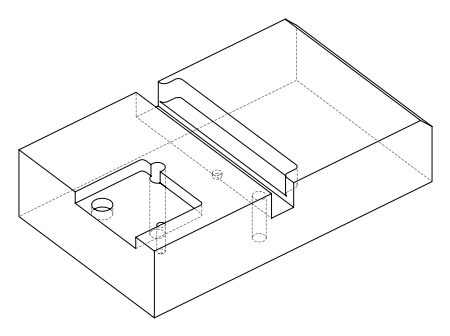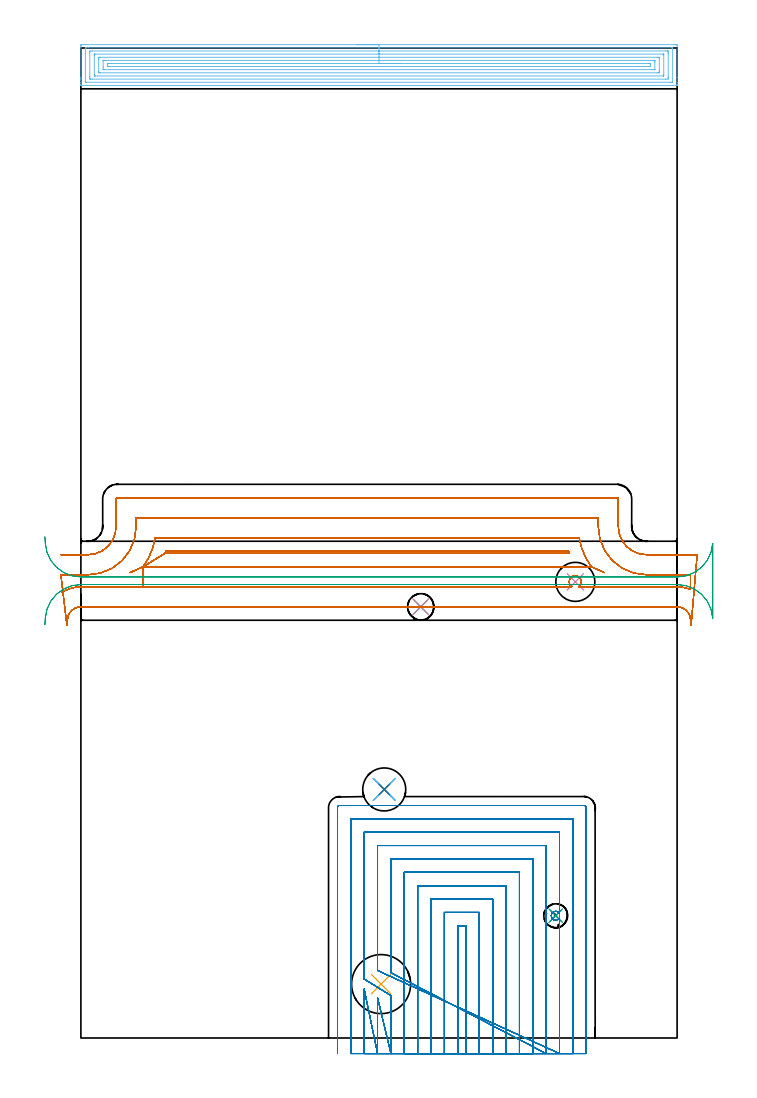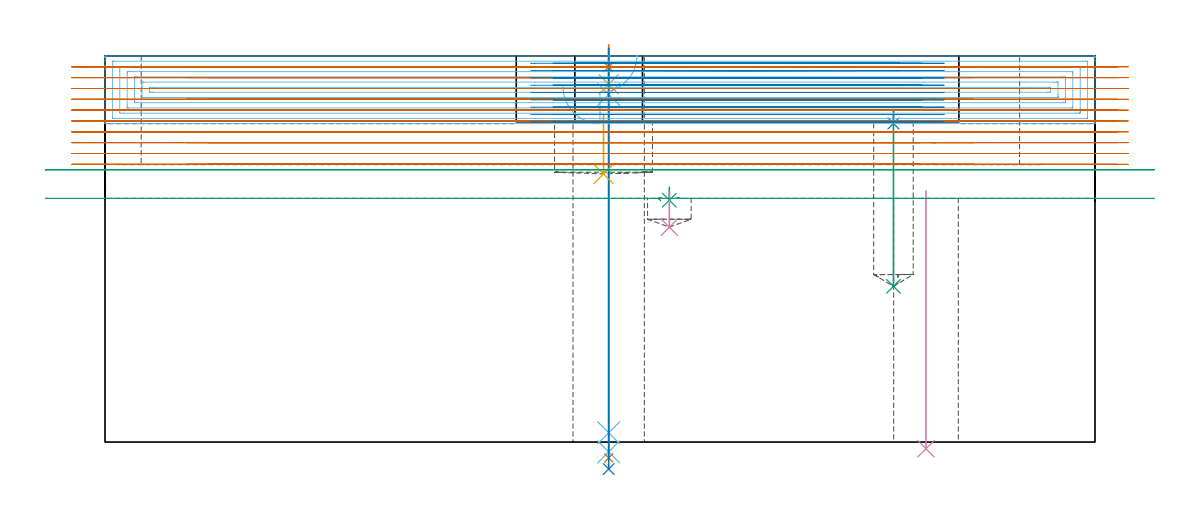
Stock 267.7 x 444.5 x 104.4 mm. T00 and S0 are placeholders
(PLAN: 15 operations, 12 tool changes, 123.8 min)
(1 SPOT_DRILL | STEP1HOLE_1 | NXT0321_9005460120000 | 0.05 min | 181 mm3)
(2 SPOT_DRILL_1 | STEP1POCKET | NXT0321_9005460120000 | 0.03 min | 1901 mm3)
(3 SPOT_DRILL_2 | STEP1POCKET_1 | NXT0321_9005460120000 | 0.04 min | 4237 mm3)
(4 INDEXABLE_INSERT_DRILL_THROUGH_HOLE_FROM_SOLID | STEP1HOLE | NXT0302_006 | 0.29 min | 25058 mm3)
(5 DRILL_BLIND_HOLE_INTO_CENTER | STEP1HOLE_1 | NXT0301_022 | 0.04 min | 95 mm3)
(6 GUN_DRILL_THROUGH_HOLE | STEP1HOLE_1 | UGT0307_001 | 0.48 min | 1872 mm3)
(7 SPADE_DRILL_TO_ENLARGE_THROUGH_HOLE | STEP1HOLE_1 | UGT0306_003 | 0.44 min | 10617 mm3)
(8 DRILL_TO_ENLARGE_THROUGH_HOLE | STEP1HOLE_1 | UGT0301_260 | 0.46 min | 17722 mm3)
(9 DRILL_BLIND_HOLE_INTO_CENTER_1 | STEP1POCKET | UGT0301_219 | 0.19 min | 3861 mm3)
(10 DRILL_BLIND_HOLE_INTO_CENTER_2 | STEP1POCKET_1 | NXT0301_089 | 0.05 min | 788 mm3)
(11 INDEXABLE_INSERT_DRILL_BLIND_HOLE_FROM_SOLID | STEP1POCKET_2 | NXT0302_024 | 0.07 min | 17401 mm3)
(12 AREA_MILL | FG_CHAMFER_SURFACE | UGT0205_001 | 15.27 min | 44824 mm3)
(13 MILL_OPEN_POCKET | POCKET_OPEN | NXT0201_011 | Follow Part, ap 3, ae 75% | 44.25 min | 445511 mm3)
(14 MILL_OPEN_POCKET_1 | POCKET_OPEN_1 | UGT0201_007 | Follow Part, ap 2, ae 75% | 59.38 min | 217484 mm3)
(15 MILL_RECTANGULAR_SLOT | SLOT_RECTANGULAR | UGT0201_004 | Follow Part, ap 8, ae 75% | 2.72 min | 83936 mm3)
(TOOL NXT0321_9005460120000 | NC Spot Drill, 142deg, 12mm, Carbide, Uncoated | D12 PA142 FL30 Z2)
(TOOL NXT0302_006 | Index. Insert Drill 17.5mm [880-D1750L25-05] | D17.5 PA176 FL88 Z2)
(TOOL NXT0301_022 | Carbide Drill 5.1mm [860.1-0510-015A1-MM 2214] | D5.1 PA140 FL28 Z2)
(TOOL UGT0307_001 | Gun Drill 5 mm | D5 PA130 FL24 Z1)
(TOOL UGT0306_003 | Spade Drill 12.5mm | D12.5 PA132 FL10 Z2)
(TOOL UGT0301_260 | Twist Drill 19.3 mm | D19.3 PA118 FL140 Z2)
(TOOL UGT0301_219 | Twist Drill 10.7 mm | D10.7 PA118 FL90 Z2)
(TOOL NXT0301_089 | Carbide Drill 11.8mm [860.1-1180-035A1-MM 2214] | D11.8 PA140 FL55 Z2)
(TOOL NXT0302_024 | Index. Insert Drill 26.5mm [880-D2650L32-03] | D26.5 PA176 FL80 Z2)
(TOOL UGT0205_001 | Chamfer Mill 20 x 3 x 45 deg. | D20 FL50 Z2)
(TOOL NXT0201_011 | ENDMILL 12mm [2P460-1200-NA 1630] | D12 FL38 Z6)
(TOOL UGT0201_007 | End Mill 8 mm | D8 FL19 Z4)
(TOOL UGT0201_004 | End Mill 32 mm | D32 FL53 Z6)
(OP 1 SPOT_DRILL)
G17 G21 G94 G90
T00 M6
G54
G17 G0 G90 X136.2 Y111.6 S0 M3
G43 Z114.4 H0
G94 G81 G98 Z101.4 F250. R107.4
G80
M5
M2
(OP 2 SPOT_DRILL_1)
G17 G21 G94 G90
T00 M6
G54
G17 G0 G90 X213.2 Y54.9 S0 M3
G43 Z114.4 H0
G94 G81 G98 Z86.139 F250. R89.6
G80
M5
M2
(OP 3 SPOT_DRILL_2)
G17 G21 G94 G90
T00 M6
G54
G17 G0 G90 X152.6 Y193.6 S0 M3
G43 Z114.4 H0
G94 G81 G98 Z65.392 F250. R68.9
G80
M5
M2
(OP 4 INDEXABLE_INSERT_DRILL_THROUGH_HOLE_FROM_SOLID)
G17 G21 G94 G90
T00 M6
G54
G17 G0 G90 X222. Y204.8 S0 M3
G43 Z114.4 H1
G94 G81 G98 Z-1.806 F250. R67.9
G80
M5
M2
(OP 5 DRILL_BLIND_HOLE_INTO_CENTER)
G17 G21 G94 G90
T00 M6
G54
G17 G0 G90 X136.2 Y111.6 S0 M3
G43 Z114.4 H1
G94 G81 G98 Z96.75 F250. R106.4
G80
M5
M2
(OP 6 GUN_DRILL_THROUGH_HOLE)
G17 G21 G94 G90
T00 M6
G54
G17 G0 G90 X136.2 Y111.6 M8
G43 Z114.4 H0
Z102.292
S716 M3
G94 G1 Z93.994 F125. M26
G4 X.084
Z2.5 F250.
G4 X.084
Z-2.666 F125.
G4 X.084
M5
M9
G0 Z102.292
Z114.4
M2
(OP 7 SPADE_DRILL_TO_ENLARGE_THROUGH_HOLE)
G17 G21 G94 G90
T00 M6
G54
G17 G0 G90 X136.2 Y111.6 S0 M3
G43 Z114.4 H0
G94 G73 G98 Z-4.283 F250. Q12.076 R106.4
G80
M5
M2
(OP 8 DRILL_TO_ENLARGE_THROUGH_HOLE)
G17 G21 G94 G90
T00 M6
G54
G17 G0 G90 X136.2 Y111.6 S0 M3
G43 Z114.4 H0
G94 G73 G98 Z-7.298 F250. Q18.616 R106.4
G80
M5
M2
(OP 9 DRILL_BLIND_HOLE_INTO_CENTER_1)
G17 G21 G94 G90
T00 M6
G54
G17 G0 G90 X213.2 Y54.9 S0 M3
G43 Z114.4 H0
G94 G81 G98 Z42.1 F250. R88.6
G80
M5
M2
(OP 10 DRILL_BLIND_HOLE_INTO_CENTER_2)
G17 G21 G94 G90
T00 M6
G54
G17 G0 G90 X152.6 Y193.6 S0 M3
G43 Z114.4 H1
G94 G81 G98 Z58.1 F250. R67.9
G80
M5
M2
(OP 11 INDEXABLE_INSERT_DRILL_BLIND_HOLE_FROM_SOLID)
G17 G21 G94 G90
T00 M6
G54
G17 G0 G90 X134.8 Y24.2 S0 M3
G43 Z114.4 H1
G94 G81 G98 Z72.5 F250. R88.6
G80
M5
M2
(OP 12 AREA_MILL)
G17 G21 G94 G90
T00 M6
G54
G17 G0 G90 X123.85 Y446. S1061 M3
G43 Z114.4 H0
Z96.1
G94 G1 X123.888 Z95.228 F250.
X124.002 Z94.364
X124.191 Z93.512
X124.453 Z92.68
X124.787 Z91.874
X125.19 Z91.1
X125.659 Z90.364
X126.19 Z89.672
X126.779 Z89.029
X127.422 Z88.44
X128.114 Z87.908
X128.85 Z87.44
X129.624 Z87.037
X130.43 Z86.703
X131.262 Z86.441
X132.114 Z86.252
X132.978 Z86.138
X133.85 Z86.1
X267.071
X267.46 Y445.997 Z86.101
X267.69 Y445.993 Z86.105
X267.7 Y445.616 Z86.481
Y431.33 Z100.766
Y428.96 Z103.134
Y428.249 Z103.851
Y428.011 Z104.088
X267.698 Y427.854 Z104.238
X267.69 Y427.702 Z104.388
X267.518 Y427.7 Z104.4
X0.181
X0.01 Y427.702 Z104.388
X0.002 Y427.854 Z104.238
X0. Y428.012 Z104.088
Y428.248 Z103.851
Y428.96 Z103.134
Y430.193 Z101.904
Y430.714 Z101.381
Y431.33 Z100.765
Y445.356 Z86.742
X0.003 Y445.616 Z86.481
X0.01 Y445.993 Z86.105
X0.24 Y445.997 Z86.101
X0.629 Y446. Z86.1
X133.85
Y444.586 Z87.514
X265.283 Y444.585 Z87.515
X265.441 Y444.584 Z87.516
X265.642 Y444.58 Z87.52
X265.685 Y444.579 Z87.521
X265.691 Y444.553 Z87.547
X265.695 Y444.518 Z87.582
X265.699 Y444.332 Z87.768
Y429.429 Z102.671
X265.697 Y429.292 Z102.808
X265.692 Y429.184 Z102.916
X265.688 Y429.121 Z102.979
X265.651 Y429.12 Z102.98
X265.283 Y429.115 Z102.985
X265.126
X264.389 Y429.114 Z102.986
X2.417 Y429.115 Z102.985
X2.259 Y429.116 Z102.984
X2.058 Y429.12 Z102.98
X2.015 Y429.121 Z102.979
X2.009 Y429.147 Z102.953
X2.006 Y429.182 Z102.918
X2.001 Y429.368 Z102.732
X2. Y444.271 Z87.829
X2.003 Y444.408 Z87.692
X2.008 Y444.516 Z87.584
X2.012 Y444.579 Z87.521
X2.049 Y444.58 Z87.52
X2.417 Y444.584 Z87.516
X2.574 Y444.585 Z87.515
X3.311 Y444.586 Z87.514
X133.85
Y443.172 Z88.928
X262.601 Y443.171 Z88.929
X263.308 Y443.17 Z88.93
X263.495 Y443.168 Z88.932
X263.675 Y443.165 Z88.935
X263.69 Y442.986 Z89.114
X263.697 Y442.789 Z89.311
X263.7 Y442.11 Z89.99
Y441.909 Z90.191
X263.699 Y431.391 Z100.709
X263.69 Y430.714 Z101.386
X263.677 Y430.535 Z101.565
X262.601 Y430.529 Z101.571
X5.099
X4.392 Y430.53 Z101.57
X4.205 Y430.532 Z101.568
X4.026 Y430.535 Z101.565
X4.01 Y430.714 Z101.386
X4.003 Y430.911 Z101.189
X4. Y431.59 Z100.51
Y431.791 Z100.309
X4.001 Y442.31 Z89.79
X4.01 Y442.986 Z89.114
X4.023 Y443.164 Z88.936
X5.099 Y443.171 Z88.929
X133.85 Y443.172 Z88.928
Y441.757 Z90.343
X261.172
X261.551 Y441.756 Z90.344
X261.614 Y441.754 Z90.346
X261.675 Y441.751 Z90.349
X261.69 Y441.667 Z90.433
X261.7 Y441.24 Z90.86
Y432.474 Z99.626
X261.697 Y432.032 Z100.068
X261.694 Y431.978 Z100.122
X261.691 Y431.956 Z100.144
X261.666 Y431.95 Z100.15
X261.526 Y431.946 Z100.154
X261.347 Y431.943 Z100.157
X6.528
X6.149 Y431.944 Z100.156
X6.086 Y431.946 Z100.154
X6.025 Y431.949 Z100.151
X6.01 Y432.033 Z100.067
X6. Y432.46 Z99.64
X6.001 Y441.233 Z90.867
X6.003 Y441.668 Z90.432
X6.006 Y441.722 Z90.378
X6.009 Y441.744 Z90.356
X6.034 Y441.75 Z90.35
X6.175 Y441.754 Z90.346
X6.353 Y441.757 Z90.343
X133.85
Y440.343 Z91.757
X259.038
X259.467 Y440.339 Z91.761
X259.673 Y440.336 Z91.764
X259.69 Y440.222 Z91.878
X259.699 Y439.695 Z92.405
X259.7 Y434.435 Z97.665
X259.699 Y434.22 Z97.88
X259.691 Y433.567 Z98.533
X259.675 Y433.364 Z98.736
X259.465 Y433.361 Z98.739
X259.011 Y433.357 Z98.743
X8.662
X8.233 Y433.361 Z98.739
X8.027 Y433.364 Z98.736
X8.01 Y433.478 Z98.622
X8.001 Y434.005 Z98.095
X8. Y439.265 Z92.835
X8.001 Y439.48 Z92.62
X8.009 Y440.133 Z91.967
X8.025 Y440.336 Z91.764
X8.235 Y440.339 Z91.761
X8.689 Y440.343 Z91.757
X133.85
Y438.929 Z93.171
X257.236 Y438.928 Z93.172
X257.568 Y438.926 Z93.174
X257.663 Y438.924 Z93.176
X257.685 Y438.922 Z93.178
X257.69 Y438.912 Z93.188
X257.694 Y438.876 Z93.224
X257.698 Y438.755 Z93.345
X257.7 Y438.603 Z93.497
Y438.149 Z93.951
X257.699 Y434.869 Z97.231
X257.697 Y434.813 Z97.287
X257.693 Y434.785 Z97.315
X257.689 Y434.778 Z97.322
X257.678 Y434.776 Z97.324
X257.567 Y434.773 Z97.327
X257.236 Y434.771 Z97.329
X256.674
X10.464 Y434.772 Z97.328
X10.132 Y434.773 Z97.327
X10.038 Y434.776 Z97.324
X10.015 Y434.778 Z97.322
X10.01 Y434.788 Z97.312
X10.006 Y434.824 Z97.276
X10.002 Y434.945 Z97.155
X10. Y435.973 Z96.127
X10.001 Y438.831 Z93.269
X10.003 Y438.887 Z93.213
X10.007 Y438.915 Z93.185
X10.011 Y438.922 Z93.178
X10.022 Y438.924 Z93.176
X10.133 Y438.927 Z93.173
X10.464 Y438.929 Z93.171
X11.026
X133.85
Y437.515 Z94.585
X254.77
X255.448 Y437.513 Z94.587
X255.669 Y437.51 Z94.59
X255.69 Y437.508 Z94.592
X255.693 Y437.502 Z94.598
X255.698 Y437.481 Z94.619
X255.699 Y436.85 Z95.25
Y436.604 Z95.496
X255.694 Y436.356 Z95.744
X255.69 Y436.198 Z95.902
X255.617 Y436.192 Z95.908
X255.448 Y436.189 Z95.911
X255.231 Y436.186 Z95.914
X250.58 Y436.185 Z95.915
X12.93
X12.252 Y436.187 Z95.913
X12.032 Y436.189 Z95.911
X12.01 Y436.192 Z95.908
X12.007 Y436.198 Z95.902
X12.002 Y436.219 Z95.881
X12.001 Y436.85 Z95.25
Y437.096 Z95.004
X12.006 Y437.344 Z94.756
X12.01 Y437.502 Z94.598
X12.083 Y437.508 Z94.592
X12.252 Y437.51 Z94.59
X12.929 Y437.514 Z94.586
X13.146 Y437.515 Z94.585
X133.85
X134.722 Z94.623
X135.587 Z94.737
X136.438 Z94.926
X137.27 Z95.188
X138.076 Z95.522
X138.85 Z95.925
X139.586 Z96.394
X140.278 Z96.925
X140.921 Z97.514
X141.51 Z98.157
X142.042 Z98.85
X142.51 Z99.585
X142.913 Z100.359
X143.247 Z101.165
X143.509 Z101.997
X143.698 Z102.849
X143.812 Z103.714
X143.85 Z104.585
G0 Z114.4
M5
M2
(OP 13 MILL_OPEN_POCKET)
G17 G21 G94 G90
T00 M6
G54
G17 G0 G90 X-8.75 Y200.148 S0 M3
G43 Z114.4 H1
Z101.47
G94 G1 X-6. Y201.348 F250.
G2 X0. Y202.6 R15. F500.
G1 X27.946
Y211.6
X37.777 Y217.6
X219.323
G2 X218.992 Y218.6 R36.6
G1 X38.108
G2 X37.777 Y217.6 R36.6
G1 X27.946 Y211.6
X229.154
X235.063 Y208.943
X229.154 Y211.6
G2 X223.711 Y224.6 R30.6
G1 X33.389
G2 X27.946 Y211.6 R30.6
G1 X22.037 Y208.943
X27.946 Y211.6
Y202.6
X220.371
G2 X220.2 Y202.738 R2.741
X219.892 Y203.053 R2.74
X219.285 Y204.417 R2.744
X221.025 Y207.362 R2.744
X222.994 Y207.354 R2.749
X224.276 Y206.333 R2.749
X224.488 Y203.645 R2.814
X224.359 Y203.392 R2.814
G1 X224.098 Y203.043
X223.791 Y202.732
X223.62 Y202.6
X229.154
X267.7
G2 X273.7 Y201.348 R15.
G1 Y208.
X253.9
G2 X232.3 Y229.6 R21.6
G1 Y233.6
X24.8
Y229.6
G2 X3.2 Y208. R21.6
G1 X-6.
X-9. F250.
X-6.27 Y185.214
X-5.97 Y188.199
G2 X0. Y193.6 R6. F500.
G1 X267.7
G2 X273.67 Y188.199 R6.
G1 X273.97 Y185.214 F250.
X276.7 Y217.
X273.7
X253.9 F500.
G2 X241.3 Y229.6 R12.6
G1 Y242.
G3 X240.7 Y242.6 R0.6
G1 X16.4
G3 X15.8 Y242. R0.6
G1 Y229.6
G2 X3.2 Y217. R12.6
G1 X-6.
X-9. F250.
G0 X-8.75 Y200.148 Z98.54
G1 X-6. Y201.348
G2 X0. Y202.6 R15. F500.
G1 X27.946
Y211.6
X37.777 Y217.6
X219.323
G2 X218.992 Y218.6 R36.6
G1 X38.108
G2 X37.777 Y217.6 R36.6
G1 X27.946 Y211.6
X229.154
X235.063 Y208.943
X229.154 Y211.6
G2 X223.711 Y224.6 R30.6
G1 X33.389
G2 X27.946 Y211.6 R30.6
G1 X22.037 Y208.943
X27.946 Y211.6
Y202.6
X220.371
G2 X220.2 Y202.738 R2.741
X219.894 Y203.051 R2.74
X219.285 Y204.417 R2.744
X221.025 Y207.362 R2.744
X224.271 Y206.342 R2.749
X224.359 Y203.392 R2.814
G1 X224.098 Y203.043
X223.791 Y202.732
X223.62 Y202.6
X229.154
X267.7
G2 X273.7 Y201.348 R15.
G1 Y208.
X253.9
G2 X232.3 Y229.6 R21.6
G1 Y233.6
X24.8
Y229.6
G2 X3.2 Y208. R21.6
G1 X-6.
X-9. F250.
X-6.27 Y185.214
X-5.97 Y188.199
G2 X0. Y193.6 R6. F500.
G1 X267.7
G2 X273.67 Y188.199 R6.
G1 X273.97 Y185.214 F250.
X276.7 Y217.
X273.7
X253.9 F500.
G2 X241.3 Y229.6 R12.6
G1 Y242.
G3 X240.7 Y242.6 R0.6
G1 X16.4
G3 X15.8 Y242. R0.6
G1 Y229.6
G2 X3.2 Y217. R12.6
G1 X-6.
X-9. F250.
G0 X-8.75 Y200.148 Z95.61
G1 X-6. Y201.348
G2 X0. Y202.6 R15. F500.
G1 X27.946
Y211.6
X37.777 Y217.6
X219.323
G2 X218.992 Y218.6 R36.6
G1 X38.108
G2 X37.777 Y217.6 R36.6
G1 X27.946 Y211.6
X229.154
X235.063 Y208.943
X229.154 Y211.6
G2 X223.711 Y224.6 R30.6
G1 X33.389
G2 X27.946 Y211.6 R30.6
G1 X22.037 Y208.943
X27.946 Y211.6
Y202.6
X220.371
G2 X220.203 Y202.736 R2.741
X219.285 Y204.417 R2.744
X221.025 Y207.362 R2.744
X224.271 Y206.342 R2.749
X224.359 Y203.392 R2.814
G1 X224.099 Y203.044
X223.788 Y202.729
X223.62 Y202.6
X229.154
X267.7
G2 X273.7 Y201.348 R15.
G1 Y208.
X253.9
G2 X232.3 Y229.6 R21.6
G1 Y233.6
X24.8
Y229.6
G2 X3.2 Y208. R21.6
G1 X-6.
X-9. F250.
X-6.27 Y185.214
X-5.97 Y188.199
G2 X0. Y193.6 R6. F500.
G1 X267.7
G2 X273.67 Y188.199 R6.
G1 X273.97 Y185.214 F250.
X276.7 Y217.
X273.7
X253.9 F500.
G2 X241.3 Y229.6 R12.6
G1 Y242.
G3 X240.7 Y242.6 R0.6
G1 X16.4
G3 X15.8 Y242. R0.6
G1 Y229.6
G2 X3.2 Y217. R12.6
G1 X-6.
X-9. F250.
G0 X-8.75 Y200.148 Z92.68
G1 X-6. Y201.348
G2 X0. Y202.6 R15. F500.
G1 X27.946
Y211.6
X37.777 Y217.6
X219.323
G2 X218.992 Y218.6 R36.6
G1 X38.108
G2 X37.777 Y217.6 R36.6
G1 X27.946 Y211.6
X229.154
X235.063 Y208.943
X229.154 Y211.6
G2 X223.711 Y224.6 R30.6
G1 X33.389
G2 X27.946 Y211.6 R30.6
G1 X22.037 Y208.943
X27.946 Y211.6
Y202.6
X220.371
G2 X220.199 Y202.739 R2.741
X219.894 Y203.05 R2.738
X219.285 Y204.417 R2.744
X221.025 Y207.362 R2.744
X224.271 Y206.342 R2.749
X224.359 Y203.392 R2.814
G1 X224.099 Y203.044
X223.789 Y202.73
X223.62 Y202.6
X229.154
X267.7
G2 X273.7 Y201.348 R15.
G1 Y208.
X253.9
G2 X232.3 Y229.6 R21.6
G1 Y233.6
X24.8
Y229.6
G2 X3.2 Y208. R21.6
G1 X-6.
X-9. F250.
X-6.27 Y185.214
X-5.97 Y188.199
G2 X0. Y193.6 R6. F500.
G1 X267.7
G2 X273.67 Y188.199 R6.
G1 X273.97 Y185.214 F250.
X276.7 Y217.
X273.7
X253.9 F500.
G2 X241.3 Y229.6 R12.6
G1 Y242.
G3 X240.7 Y242.6 R0.6
G1 X16.4
G3 X15.8 Y242. R0.6
G1 Y229.6
G2 X3.2 Y217. R12.6
G1 X-6.
X-9. F250.
G0 X-8.75 Y200.148 Z89.75
G1 X-6. Y201.348
G2 X0. Y202.6 R15. F500.
G1 X27.946
Y211.6
X37.777 Y217.6
X219.323
G2 X218.992 Y218.6 R36.6
G1 X38.108
G2 X37.777 Y217.6 R36.6
G1 X27.946 Y211.6
X229.154
X235.063 Y208.943
X229.154 Y211.6
G2 X223.711 Y224.6 R30.6
G1 X33.389
G2 X27.946 Y211.6 R30.6
G1 X22.037 Y208.943
X27.946 Y211.6
Y202.6
X220.371
G2 X220.199 Y202.739 R2.741
X219.894 Y203.051 R2.738
X219.285 Y204.417 R2.741
X221.025 Y207.362 R2.744
X224.271 Y206.342 R2.749
X224.359 Y203.392 R2.814
G1 X224.098 Y203.044
X223.791 Y202.731
X223.62 Y202.6
X229.154
X267.7
G2 X273.7 Y201.348 R15.
G1 Y208.
X253.9
G2 X232.3 Y229.6 R21.6
G1 Y233.6
X24.8
Y229.6
G2 X3.2 Y208. R21.6
G1 X-6.
X-9. F250.
X-6.27 Y185.214
X-5.97 Y188.199
G2 X0. Y193.6 R6. F500.
G1 X267.7
G2 X273.67 Y188.199 R6.
G1 X273.97 Y185.214 F250.
X276.7 Y217.
X273.7
X253.9 F500.
G2 X241.3 Y229.6 R12.6
G1 Y242.
G3 X240.7 Y242.6 R0.6
G1 X16.4
G3 X15.8 Y242. R0.6
G1 Y229.6
G2 X3.2 Y217. R12.6
G1 X-6.
X-9. F250.
G0 X-8.75 Y200.148 Z86.82
G1 X-6. Y201.348
G2 X0. Y202.6 R15. F500.
G1 X27.946
Y211.6
X37.777 Y217.6
X219.323
G2 X218.992 Y218.6 R36.6
G1 X38.108
G2 X37.777 Y217.6 R36.6
G1 X27.946 Y211.6
X229.154
X235.063 Y208.943
X229.154 Y211.6
G2 X223.711 Y224.6 R30.6
G1 X33.389
G2 X27.946 Y211.6 R30.6
G1 X22.037 Y208.943
X27.946 Y211.6
Y202.6
X220.371
G2 X220.201 Y202.737 R2.741
X220.046 Y202.882 R2.741
X219.285 Y204.417 R2.744
X221.025 Y207.362 R2.744
X224.271 Y206.342 R2.749
X224.359 Y203.392 R2.814
G1 X224.098 Y203.043
X223.792 Y202.732
X223.62 Y202.6
X229.154
X267.7
G2 X273.7 Y201.348 R15.
G1 Y208.
X253.9
G2 X232.3 Y229.6 R21.6
G1 Y233.6
X24.8
Y229.6
G2 X3.2 Y208. R21.6
G1 X-6.
X-9. F250.
X-6.27 Y185.214
X-5.97 Y188.199
G2 X0. Y193.6 R6. F500.
G1 X267.7
G2 X273.67 Y188.199 R6.
G1 X273.97 Y185.214 F250.
X276.7 Y217.
X273.7
X253.9 F500.
G2 X241.3 Y229.6 R12.6
G1 Y242.
G3 X240.7 Y242.6 R0.6
G1 X16.4
G3 X15.8 Y242. R0.6
G1 Y229.6
G2 X3.2 Y217. R12.6
G1 X-6.
X-9. F250.
G0 X-8.75 Y200.148 Z83.89
G1 X-6. Y201.348
G2 X0. Y202.6 R15. F500.
G1 X27.946
Y211.6
X37.777 Y217.6
X219.323
G2 X218.992 Y218.6 R36.6
G1 X38.108
G2 X37.777 Y217.6 R36.6
G1 X27.946 Y211.6
X229.154
X235.063 Y208.943
X229.154 Y211.6
G2 X223.711 Y224.6 R30.6
G1 X33.389
G2 X27.946 Y211.6 R30.6
G1 X22.037 Y208.943
X27.946 Y211.6
Y202.6
X220.371
G2 X220.203 Y202.736 R2.741
X219.285 Y204.417 R2.744
X221.025 Y207.362 R2.744
X224.271 Y206.342 R2.749
X224.359 Y203.392 R2.814
G1 X224.098 Y203.043
X223.79 Y202.73
X223.621 Y202.6
X229.154
X267.7
G2 X273.7 Y201.348 R15.
G1 Y208.
X253.9
G2 X232.3 Y229.6 R21.6
G1 Y233.6
X24.8
Y229.6
G2 X3.2 Y208. R21.6
G1 X-6.
X-9. F250.
X-6.27 Y185.214
X-5.97 Y188.199
G2 X0. Y193.6 R6. F500.
G1 X267.7
G2 X273.67 Y188.199 R6.
G1 X273.97 Y185.214 F250.
X276.7 Y217.
X273.7
X253.9 F500.
G2 X241.3 Y229.6 R12.6
G1 Y242.
G3 X240.7 Y242.6 R0.6
G1 X16.4
G3 X15.8 Y242. R0.6
G1 Y229.6
G2 X3.2 Y217. R12.6
G1 X-6.
X-9. F250.
G0 X-8.75 Y200.148 Z80.96
G1 X-6. Y201.348
G2 X0. Y202.6 R15. F500.
G1 X27.946
Y211.6
X37.777 Y217.6
X219.323
G2 X218.992 Y218.6 R36.6
G1 X38.108
G2 X37.777 Y217.6 R36.6
G1 X27.946 Y211.6
X229.154
X235.063 Y208.943
X229.154 Y211.6
G2 X223.711 Y224.6 R30.6
G1 X33.389
G2 X27.946 Y211.6 R30.6
G1 X22.037 Y208.943
X27.946 Y211.6
Y202.6
X220.371
G2 X220.203 Y202.736 R2.741
X219.285 Y204.417 R2.744
X221.025 Y207.362 R2.744
X224.271 Y206.342 R2.749
X224.359 Y203.392 R2.814
G1 X224.099 Y203.044
X223.788 Y202.729
X223.62 Y202.6
X229.154
X267.7
G2 X273.7 Y201.348 R15.
G1 Y208.
X253.9
G2 X232.3 Y229.6 R21.6
G1 Y233.6
X24.8
Y229.6
G2 X3.2 Y208. R21.6
G1 X-6.
X-9. F250.
X-6.27 Y185.214
X-5.97 Y188.199
G2 X0. Y193.6 R6. F500.
G1 X267.7
G2 X273.67 Y188.199 R6.
G1 X273.97 Y185.214 F250.
X276.7 Y217.
X273.7
X253.9 F500.
G2 X241.3 Y229.6 R12.6
G1 Y242.
G3 X240.7 Y242.6 R0.6
G1 X16.4
G3 X15.8 Y242. R0.6
G1 Y229.6
G2 X3.2 Y217. R12.6
G1 X-6.
X-9. F250.
G0 X-8.75 Y200.148 Z78.03
G1 X-6. Y201.348
G2 X0. Y202.6 R15. F500.
G1 X27.946
Y211.6
X37.777 Y217.6
X219.323
G2 X218.992 Y218.6 R36.6
G1 X38.108
G2 X37.777 Y217.6 R36.6
G1 X27.946 Y211.6
X229.154
X235.063 Y208.943
X229.154 Y211.6
G2 X223.711 Y224.6 R30.6
G1 X33.389
G2 X27.946 Y211.6 R30.6
G1 X22.037 Y208.943
X27.946 Y211.6
Y202.6
X220.371
G2 X220.2 Y202.739 R2.741
X219.894 Y203.05 R2.738
X219.285 Y204.417 R2.744
X221.025 Y207.362 R2.744
X224.271 Y206.342 R2.749
X224.359 Y203.392 R2.814
G1 X224.099 Y203.044
X223.789 Y202.73
X223.62 Y202.6
X229.154
X267.7
G2 X273.7 Y201.348 R15.
G1 Y208.
X253.9
G2 X232.3 Y229.6 R21.6
G1 Y233.6
X24.8
Y229.6
G2 X3.2 Y208. R21.6
G1 X-6.
X-9. F250.
X-6.27 Y185.214
X-5.97 Y188.199
G2 X0. Y193.6 R6. F500.
G1 X267.7
G2 X273.67 Y188.199 R6.
G1 X273.97 Y185.214 F250.
X276.7 Y217.
X273.7
X253.9 F500.
G2 X241.3 Y229.6 R12.6
G1 Y242.
G3 X240.7 Y242.6 R0.6
G1 X16.4
G3 X15.8 Y242. R0.6
G1 Y229.6
G2 X3.2 Y217. R12.6
G1 X-6.
X-9. F250.
G0 X-8.75 Y200.148 Z75.1
G1 X-6. Y201.348
G2 X0. Y202.6 R15. F500.
G1 X27.946
Y211.6
X37.777 Y217.6
X219.323
G2 X218.992 Y218.6 R36.6
G1 X38.108
G2 X37.777 Y217.6 R36.6
G1 X27.946 Y211.6
X229.154
X235.063 Y208.943
X229.154 Y211.6
G2 X223.711 Y224.6 R30.6
G1 X33.389
G2 X27.946 Y211.6 R30.6
G1 X22.037 Y208.943
X27.946 Y211.6
Y202.6
X220.371
G2 X220.2 Y202.739 R2.741
X219.894 Y203.05 R2.738
X219.285 Y204.417 R2.741
X221.025 Y207.362 R2.744
X224.271 Y206.342 R2.749
X224.359 Y203.392 R2.814
G1 X224.098 Y203.044
X223.791 Y202.732
X223.62 Y202.6
X229.154
X267.7
G2 X273.7 Y201.348 R15.
G1 Y208.
X253.9
G2 X232.3 Y229.6 R21.6
G1 Y233.6
X24.8
Y229.6
G2 X3.2 Y208. R21.6
G1 X-6.
X-9. F250.
X-6.27 Y185.214
X-5.97 Y188.199
G2 X0. Y193.6 R6. F500.
G1 X267.7
G2 X273.67 Y188.199 R6.
G1 X273.97 Y185.214 F250.
X276.7 Y217.
X273.7
X253.9 F500.
G2 X241.3 Y229.6 R12.6
G1 Y242.
G3 X240.7 Y242.6 R0.6
G1 X16.4
G3 X15.8 Y242. R0.6
G1 Y229.6
G2 X3.2 Y217. R12.6
G1 X-6.
X-9. F250.
G0 Z114.4
M5
M2
(OP 14 MILL_OPEN_POCKET_1)
G17 G21 G94 G90
T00 M6
G54
G17 G0 G90 X172.9 Y-7. S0 M3
G43 Z114.4 H0
Z102.422
G94 G1 Y-4. F250.
Y50.4 F500.
X169.2
Y-4.
Y-7. F250.
X178.9
Y-4.
Y56.4 F500.
X163.2
Y-4.
Y-7. F250.
X184.9
Y-4.
Y62.4 F500.
X157.2
Y-4.
Y-7. F250.
X190.9
Y-4.
Y68.4 F500.
X151.2
Y-4.
Y-7. F250.
X196.9
Y-4.
Y74.4 F500.
X145.2
Y-4.
Y-7. F250.
X202.9
Y-4.
Y80.4 F500.
X139.2
Y32.33
Y29.33 F250.
X208.9 Y-7. F500.
Y-4. F250.
Y86.4 F500.
X133.2
Y33.306
Y30.306 F250.
X214.9 Y-7. F500.
Y-4. F250.
Y53.889 F500.
X214.801 Y53.718
X214.548 Y53.433
X214.168 Y53.166
X214.079 Y53.12
G2 X212.208 Y53.171 R2.024
G1 X211.836 Y53.462
X211.53 Y53.82
G2 X211.286 Y54.361 R1.991
X211.242 Y55.248 R1.991
X211.309 Y55.516 R1.991
G1 X211.466 Y55.884
X211.54 Y56.009
X211.581 Y56.066
X211.875 Y56.39
X211.922 Y56.43
G2 X214.087 Y56.685 R2.035
G1 X214.118 Y56.669
X214.466 Y56.424
X214.795 Y56.08
X214.9 Y55.923
Y92.4
X127.2
Y29.458
Y26.458 F250.
X139.2 Y19.067 F500.
Y16.067 F250.
Y-4. F500.
Y-7. F250.
X133.2 Y18.097 F500.
Y15.097 F250.
Y-4. F500.
Y-7. F250.
X127.2 Y21.94 F500.
Y18.94 F250.
Y-4. F500.
Y-7. F250.
X220.9
Y-4.
Y98.4 F500.
X121.2
Y-4.
Y-7. F250.
X226.9
Y-4.
Y103.4 F500.
G3 X225.9 Y104.4 R1.
G1 X116.2
G3 X115.2 Y103.4 R1.
G1 Y-4.
Y-7. F250.
G0 X172.9 Z100.444
G1 Y-4.
Y50.4 F500.
X169.2
Y-4.
Y-7. F250.
X178.9
Y-4.
Y56.4 F500.
X163.2
Y-4.
Y-7. F250.
X184.9
Y-4.
Y62.4 F500.
X157.2
Y-4.
Y-7. F250.
X190.9
Y-4.
Y68.4 F500.
X151.2
Y-4.
Y-7. F250.
X196.9
Y-4.
Y74.4 F500.
X145.2
Y-4.
Y-7. F250.
X202.9
Y-4.
Y80.4 F500.
X139.2
Y32.33
Y29.33 F250.
X208.9 Y-7. F500.
Y-4. F250.
Y86.4 F500.
X133.2
Y33.306
Y30.306 F250.
X214.9 Y-7. F500.
Y-4. F250.
Y53.889 F500.
X214.801 Y53.718
X214.548 Y53.433
X214.168 Y53.166
G2 X212.208 Y53.171 R2.024
G1 X211.836 Y53.462
X211.53 Y53.82
G2 X211.309 Y55.516 R1.991
G1 X211.466 Y55.884
X211.54 Y56.009
X211.581 Y56.066
X211.875 Y56.39
G2 X214.118 Y56.669 R2.035
G1 X214.465 Y56.424
X214.796 Y56.078
X214.9 Y55.923
Y92.4
X127.2
Y29.458
Y26.458 F250.
X139.2 Y19.067 F500.
Y16.067 F250.
Y-4. F500.
Y-7. F250.
X133.2 Y18.097 F500.
Y15.097 F250.
Y-4. F500.
Y-7. F250.
X127.2 Y21.94 F500.
Y18.94 F250.
Y-4. F500.
Y-7. F250.
X220.9
Y-4.
Y98.4 F500.
X121.2
Y-4.
Y-7. F250.
X226.9
Y-4.
Y103.4 F500.
G3 X225.9 Y104.4 R1.
G1 X116.2
G3 X115.2 Y103.4 R1.
G1 Y-4.
Y-7. F250.
G0 X172.9 Z98.467
G1 Y-4.
Y50.4 F500.
X169.2
Y-4.
Y-7. F250.
X178.9
Y-4.
Y56.4 F500.
X163.2
Y-4.
Y-7. F250.
X184.9
Y-4.
Y62.4 F500.
X157.2
Y-4.
Y-7. F250.
X190.9
Y-4.
Y68.4 F500.
X151.2
Y-4.
Y-7. F250.
X196.9
Y-4.
Y74.4 F500.
X145.2
Y-4.
Y-7. F250.
X202.9
Y-4.
Y80.4 F500.
X139.2
Y32.331
Y29.331 F250.
X208.9 Y-7. F500.
Y-4. F250.
Y86.4 F500.
X133.2
Y33.306
Y30.306 F250.
X214.9 Y-7. F500.
Y-4. F250.
Y53.889 F500.
X214.801 Y53.718
X214.548 Y53.434
X214.166 Y53.165
X214.095 Y53.127
G2 X212.383 Y53.084 R2.024
G1 X212.208 Y53.171
X211.836 Y53.462
X211.53 Y53.82
G2 X211.309 Y55.516 R1.991
G1 X211.466 Y55.884
X211.54 Y56.009
X211.581 Y56.066
X211.875 Y56.39
G2 X214.118 Y56.669 R2.035
G1 X214.465 Y56.425
X214.797 Y56.078
X214.9 Y55.923
Y92.4
X127.2
Y29.458
Y26.458 F250.
X139.2 Y19.068 F500.
Y16.068 F250.
Y-4. F500.
Y-7. F250.
X133.2 Y18.097 F500.
Y15.097 F250.
Y-4. F500.
Y-7. F250.
X127.2 Y21.94 F500.
Y18.94 F250.
Y-4. F500.
Y-7. F250.
X220.9
Y-4.
Y98.4 F500.
X121.2
Y-4.
Y-7. F250.
X226.9
Y-4.
Y103.4 F500.
G3 X225.9 Y104.4 R1.
G1 X116.2
G3 X115.2 Y103.4 R1.
G1 Y-4.
Y-7. F250.
G0 X172.9 Z96.489
G1 Y-4.
Y50.4 F500.
X169.2
Y-4.
Y-7. F250.
X178.9
Y-4.
Y56.4 F500.
X163.2
Y-4.
Y-7. F250.
X184.9
Y-4.
Y62.4 F500.
X157.2
Y-4.
Y-7. F250.
X190.9
Y-4.
Y68.4 F500.
X151.2
Y-4.
Y-7. F250.
X196.9
Y-4.
Y74.4 F500.
X145.2
Y-4.
Y-7. F250.
X202.9
Y-4.
Y80.4 F500.
X139.2
Y32.331
Y29.331 F250.
X208.9 Y-7. F500.
Y-4. F250.
Y86.4 F500.
X133.2
Y33.306
Y30.306 F250.
X214.9 Y-7. F500.
Y-4. F250.
Y53.889 F500.
X214.801 Y53.718
X214.548 Y53.434
X214.164 Y53.164
G2 X212.724 Y52.97 R2.018
X212.383 Y53.084 R2.019
G1 X212.208 Y53.171
X211.836 Y53.462
X211.53 Y53.82
G2 X211.309 Y55.516 R1.991
G1 X211.466 Y55.884
X211.54 Y56.009
X211.581 Y56.066
X211.875 Y56.39
G2 X214.118 Y56.669 R2.035
G1 X214.465 Y56.425
X214.797 Y56.078
X214.9 Y55.923
Y92.4
X127.2
Y29.458
Y26.458 F250.
X139.2 Y19.068 F500.
Y16.068 F250.
Y-4. F500.
Y-7. F250.
X133.2 Y18.097 F500.
Y15.097 F250.
Y-4. F500.
Y-7. F250.
X127.2 Y21.94 F500.
Y18.94 F250.
Y-4. F500.
Y-7. F250.
X220.9
Y-4.
Y98.4 F500.
X121.2
Y-4.
Y-7. F250.
X226.9
Y-4.
Y103.4 F500.
G3 X225.9 Y104.4 R1.
G1 X116.2
G3 X115.2 Y103.4 R1.
G1 Y-4.
Y-7. F250.
G0 X172.9 Z94.511
G1 Y-4.
Y50.4 F500.
X169.2
Y-4.
Y-7. F250.
X178.9
Y-4.
Y56.4 F500.
X163.2
Y-4.
Y-7. F250.
X184.9
Y-4.
Y62.4 F500.
X157.2
Y-4.
Y-7. F250.
X190.9
Y-4.
Y68.4 F500.
X151.2
Y-4.
Y-7. F250.
X196.9
Y-4.
Y74.4 F500.
X145.2
Y-4.
Y-7. F250.
X202.9
Y-4.
Y80.4 F500.
X139.2
Y32.33
Y29.33 F250.
X208.9 Y-7. F500.
Y-4. F250.
Y86.4 F500.
X133.2
Y33.306
Y30.306 F250.
X214.9 Y-7. F500.
Y-4. F250.
Y53.889 F500.
X214.801 Y53.718
X214.548 Y53.434
X214.164 Y53.164
G2 X212.724 Y52.97 R2.018
X212.383 Y53.084 R2.019
G1 X212.208 Y53.171
X211.836 Y53.462
X211.53 Y53.82
G2 X211.309 Y55.516 R1.991
G1 X211.466 Y55.884
X211.54 Y56.009
X211.581 Y56.066
X211.875 Y56.39
G2 X214.118 Y56.669 R2.035
G1 X214.466 Y56.424
X214.795 Y56.08
X214.9 Y55.923
Y92.4
X127.2
Y29.458
Y26.458 F250.
X139.2 Y19.067 F500.
Y16.067 F250.
Y-4. F500.
Y-7. F250.
X133.2 Y18.097 F500.
Y15.097 F250.
Y-4. F500.
Y-7. F250.
X127.2 Y21.94 F500.
Y18.94 F250.
Y-4. F500.
Y-7. F250.
X220.9
Y-4.
Y98.4 F500.
X121.2
Y-4.
Y-7. F250.
X226.9
Y-4.
Y103.4 F500.
G3 X225.9 Y104.4 R1.
G1 X116.2
G3 X115.2 Y103.4 R1.
G1 Y-4.
Y-7. F250.
G0 X172.9 Z92.533
G1 Y-4.
Y50.4 F500.
X169.2
Y-4.
Y-7. F250.
X178.9
Y-4.
Y56.4 F500.
X163.2
Y-4.
Y-7. F250.
X184.9
Y-4.
Y62.4 F500.
X157.2
Y-4.
Y-7. F250.
X190.9
Y-4.
Y68.4 F500.
X151.2
Y-4.
Y-7. F250.
X196.9
Y-4.
Y74.4 F500.
X145.2
Y-4.
Y-7. F250.
X202.9
Y-4.
Y80.4 F500.
X139.2
Y32.33
Y29.33 F250.
X208.9 Y-7. F500.
Y-4. F250.
Y86.4 F500.
X133.2
Y33.306
Y30.306 F250.
X214.9 Y-7. F500.
Y-4. F250.
Y53.889 F500.
X214.801 Y53.718
X214.548 Y53.433
X214.168 Y53.166
G2 X212.383 Y53.084 R2.019
G1 X212.208 Y53.171
X211.836 Y53.462
X211.53 Y53.82
G2 X211.309 Y55.516 R1.991
G1 X211.466 Y55.884
X211.54 Y56.009
X211.581 Y56.066
X211.875 Y56.39
G2 X214.118 Y56.669 R2.035
G1 X214.466 Y56.424
X214.795 Y56.08
X214.9 Y55.923
Y92.4
X127.2
Y29.458
Y26.458 F250.
X139.2 Y19.067 F500.
Y16.067 F250.
Y-4. F500.
Y-7. F250.
X133.2 Y18.097 F500.
Y15.097 F250.
Y-4. F500.
Y-7. F250.
X127.2 Y21.94 F500.
Y18.94 F250.
Y-4. F500.
Y-7. F250.
X220.9
Y-4.
Y98.4 F500.
X121.2
Y-4.
Y-7. F250.
X226.9
Y-4.
Y103.4 F500.
G3 X225.9 Y104.4 R1.
G1 X116.2
G3 X115.2 Y103.4 R1.
G1 Y-4.
Y-7. F250.
G0 X172.9 Z90.556
G1 Y-4.
Y50.4 F500.
X169.2
Y-4.
Y-7. F250.
X178.9
Y-4.
Y56.4 F500.
X163.2
Y-4.
Y-7. F250.
X184.9
Y-4.
Y62.4 F500.
X157.2
Y-4.
Y-7. F250.
X190.9
Y-4.
Y68.4 F500.
X151.2
Y-4.
Y-7. F250.
X196.9
Y-4.
Y74.4 F500.
X145.2
Y-4.
Y-7. F250.
X202.9
Y-4.
Y80.4 F500.
X139.2
Y32.33
Y29.33 F250.
X208.9 Y-7. F500.
Y-4. F250.
Y86.4 F500.
X133.2
Y33.306
Y30.306 F250.
X214.9 Y-7. F500.
Y-4. F250.
Y53.889 F500.
X214.801 Y53.718
X214.548 Y53.433
X214.168 Y53.166
G2 X212.383 Y53.084 R2.019
G1 X212.209 Y53.17
X211.834 Y53.464
X211.53 Y53.82
G2 X211.309 Y55.516 R1.991
G1 X211.466 Y55.884
X211.54 Y56.009
X211.581 Y56.066
X211.875 Y56.39
G2 X214.118 Y56.669 R2.035
G1 X214.466 Y56.424
X214.795 Y56.08
X214.9 Y55.923
Y92.4
X127.2
Y29.458
Y26.458 F250.
X139.2 Y19.067 F500.
Y16.067 F250.
Y-4. F500.
Y-7. F250.
X133.2 Y18.097 F500.
Y15.097 F250.
Y-4. F500.
Y-7. F250.
X127.2 Y21.94 F500.
Y18.94 F250.
Y-4. F500.
Y-7. F250.
X220.9
Y-4.
Y98.4 F500.
X121.2
Y-4.
Y-7. F250.
X226.9
Y-4.
Y103.4 F500.
G3 X225.9 Y104.4 R1.
G1 X116.2
G3 X115.2 Y103.4 R1.
G1 Y-4.
Y-7. F250.
G0 X172.9 Z88.578
G1 Y-4.
Y50.4 F500.
X169.2
Y-4.
Y-7. F250.
X178.9
Y-4.
Y56.4 F500.
X163.2
Y-4.
Y-7. F250.
X184.9
Y-4.
Y62.4 F500.
X157.2
Y-4.
Y-7. F250.
X190.9
Y-4.
Y68.4 F500.
X151.2
Y-4.
Y-7. F250.
X196.9
Y-4.
Y74.4 F500.
X145.2
Y-4.
Y-7. F250.
X202.9
Y-4.
Y80.4 F500.
X139.2
Y32.332
Y29.332 F250.
X208.9 Y-7. F500.
Y-4. F250.
Y86.4 F500.
X133.2
Y33.307
Y30.307 F250.
X214.9 Y-7. F500.
Y-4. F250.
Y53.889 F500.
X214.801 Y53.718
X214.548 Y53.433
X214.168 Y53.166
G2 X212.383 Y53.084 R2.019
G1 X212.209 Y53.17
X211.834 Y53.464
X211.53 Y53.82
G2 X211.309 Y55.516 R1.991
G1 X211.466 Y55.884
X211.54 Y56.009
X211.581 Y56.066
X211.875 Y56.39
G2 X214.118 Y56.669 R2.035
G1 X214.466 Y56.424
X214.795 Y56.08
X214.9 Y55.923
Y92.4
X127.2
Y29.463
Y26.463 F250.
X139.2 Y19.067 F500.
Y16.067 F250.
Y-4. F500.
Y-7. F250.
X133.2 Y18.097 F500.
Y15.097 F250.
Y-4. F500.
Y-7. F250.
X127.2 Y21.94 F500.
Y18.94 F250.
Y-4. F500.
Y-7. F250.
X220.9
Y-4.
Y98.4 F500.
X121.2
Y-4.
Y-7. F250.
X226.9
Y-4.
Y103.4 F500.
G3 X225.9 Y104.4 R1.
G1 X116.2
G3 X115.2 Y103.4 R1.
G1 Y-4.
Y-7. F250.
G0 X172.9 Z86.6
G1 Y-4.
Y50.4 F500.
X169.2
Y-4.
Y-7. F250.
X178.9
Y-4.
Y56.4 F500.
X163.2
Y-4.
Y-7. F250.
X184.9
Y-4.
Y62.4 F500.
X157.2
Y-4.
Y-7. F250.
X190.9
Y-4.
Y68.4 F500.
X151.2
Y-4.
Y-7. F250.
X196.9
Y-4.
Y74.4 F500.
X145.2
Y-4.
Y-7. F250.
X202.9
Y-4.
Y80.4 F500.
X139.2
Y32.332
Y29.332 F250.
X208.9 Y-7. F500.
Y-4. F250.
Y86.4 F500.
X133.2
Y33.307
Y30.307 F250.
X214.9 Y-7. F500.
Y-4. F250.
Y92.4 F500.
X127.2
Y29.46
Y26.46 F250.
X139.2 Y19.067 F500.
Y16.067 F250.
Y-4. F500.
Y-7. F250.
X133.2 Y18.097 F500.
Y15.097 F250.
Y-4. F500.
Y-7. F250.
X127.2 Y21.94 F500.
Y18.94 F250.
Y-4. F500.
Y-7. F250.
X220.9
Y-4.
Y98.4 F500.
X121.2
Y-4.
Y-7. F250.
X226.9
Y-4.
Y103.4 F500.
G3 X225.9 Y104.4 R1.
G1 X116.2
G3 X115.2 Y103.4 R1.
G1 Y-4.
Y-7. F250.
G0 Z114.4
M5
M2
(OP 15 MILL_RECTANGULAR_SLOT)
G17 G21 G94 G90
T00 M6
G54
G17 G0 G90 X-16.154 Y185.585 S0 M3
G43 Z114.4 H0
Z73.6
G94 G1 X-15.97 Y188.579 F250.
G2 X0. Y203.6 R16. F500.
G1 X267.7
G2 X283.67 Y188.58 R16.
G1 X283.7
Y222.02
X283.67
G2 X267.7 Y207. R16.
G1 X0.
G2 X-15.97 Y222.021 R16.
G1 X-16.154 Y225.015 F250.
G0 Y185.585 Z65.9
G1 X-15.97 Y188.579
G2 X0. Y203.6 R16. F500.
G1 X267.7
G2 X283.67 Y188.58 R16.
G1 X283.7
Y222.02
X283.67
G2 X267.7 Y207. R16.
G1 X0.
G2 X-15.97 Y222.021 R16.
G1 X-16.154 Y225.015 F250.
G0 Z114.4
M5
M2
